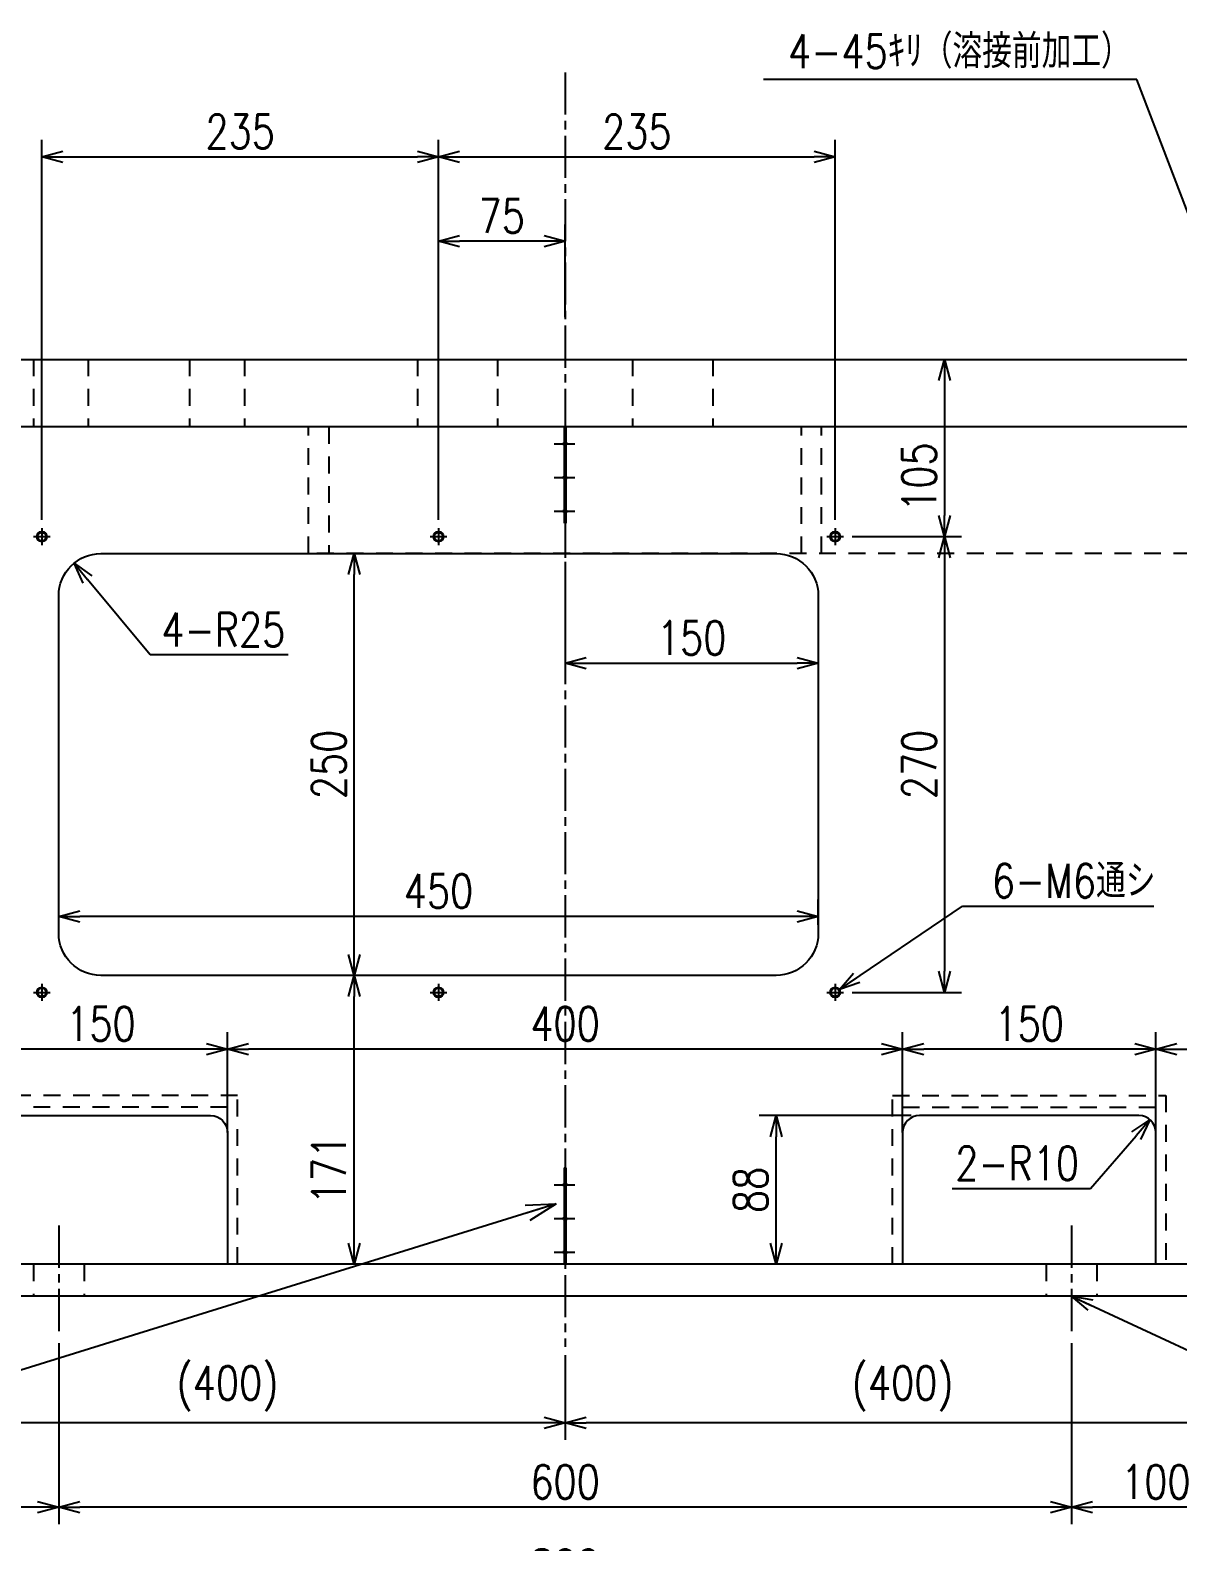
# Model space of a CAD drawing. Extents: x 0 to 4205, y 0 to 5940.
# Drawn here: x 3062 to 3741, y 503 to 1398 of the extents above; entities that cross this region are included whole.
import ezdxf

# ---------------------------------------------------------------- set-up
doc = ezdxf.new("R2010")
doc.units = 0
doc.header["$LTSCALE"] = 5
doc.linetypes.add('GEN3A', pattern=[3.5, 2, -1.5])
doc.linetypes.add('GEN7A', pattern=[7.5, 5, -0.75, 1, -0.75])
doc.layers.get('0').update_dxf_attribs({"linetype": 'CONTINUOUS'})
doc.layers.get('DEFPOINTS').update_dxf_attribs({"linetype": 'CONTINUOUS'})
for name, color, linetype in [('2', 5, 'CONTINUOUS'), ('3A', 6, 'GEN3A'), ('4', 3, 'CONTINUOUS'), ('5', 3, 'CONTINUOUS'), ('7A', 4, 'GEN7A')]:
    doc.layers.add(name, color=color, linetype=linetype)
doc.styles.get("Standard").update_dxf_attribs({"font": 'romans.shx', "width": 0.8, "bigfont": 'extfont.shx'})
doc.dimstyles.new('GEN-ISO', dxfattribs={"dimscale": 5, "dimtxt": 4, "dimasz": 2.5, "dimexe": 2, "dimexo": 1, "dimgap": 1, "dimtad": 3, "dimdec": 3, "dimrnd": 0.001, "dimdsep": 46, "dimtxsty": 'Standard', "dimblk": 'OPEN30', "dimcen": 0, "dimclrt": 52, "dimadec": 0, "dimazin": 0, "dimtp": 0.1, "dimtm": 0.1, "dimtfac": 0.6, "dimtdec": 3, "dimtmove": 2, "dimatfit": 3, "dimldrblk": 'OPEN30', "dimfxl": 1, "dimarcsym": 0})
doc.dimstyles.new('GEN-ISO$4', dxfattribs={"dimscale": 5, "dimtxt": 4, "dimasz": 2.5, "dimexe": 2, "dimexo": 1, "dimgap": 1, "dimtad": 1, "dimtoh": 1, "dimdec": 3, "dimrnd": 0.001, "dimdsep": 46, "dimtxsty": 'Standard', "dimblk": 'OPEN30', "dimcen": 0, "dimclrt": 52, "dimadec": 0, "dimazin": 0, "dimtp": 0.1, "dimtm": 0.1, "dimtfac": 0.6, "dimtdec": 3, "dimtofl": 0, "dimtmove": 0, "dimatfit": 2, "dimldrblk": 'OPEN30', "dimfxl": 1, "dimarcsym": 0})
doc.dimstyles.new('GEN-ISO$7', dxfattribs={"dimscale": 7.071, "dimtxt": 4, "dimasz": 2.5, "dimexe": 2, "dimexo": 1, "dimgap": 1, "dimtad": 3, "dimdec": 3, "dimrnd": 0.001, "dimdsep": 46, "dimtxsty": 'Standard', "dimblk": 'OPEN30', "dimcen": 0, "dimclrt": 52, "dimadec": 0, "dimazin": 0, "dimtp": 0.1, "dimtm": 0.1, "dimtfac": 0.6, "dimtdec": 3, "dimtmove": 0, "dimatfit": 3, "dimldrblk": 'OPEN30', "dimfxl": 1, "dimarcsym": 0})

# ---------------------------------------------------------------- blocks, each defined once
blk = doc.blocks.new('_Open30')
at = {"color": 0, "linetype": 'ByBlock', "lineweight": -2}
for p, q in [((-1, 0.268), (0, 0)), ((0, 0), (-1, -0.268)), ((0, 0), (-1, 0))]:
    blk.add_line(p, q, dxfattribs=at)
blk = doc.blocks.new('*D5')
at = {"layer": '5', "color": 0, "lineweight": -2, "transparency": 16777216}
for p, q in [((3778.43, 821.57), (3778.43, 784.54)), ((3728.43, 750.15), (3728.43, 804.54)), ((3740.93, 794.54), (3765.93, 794.54)), ((3778.43, 794.54), (3826.83, 794.54))]:
    blk.add_line(p, q, dxfattribs=at)
at = {"layer": 'DEFPOINTS', "color": 0, "transparency": 16777216}
for p in [(3778.43, 826.57), (3728.43, 794.54), (3728.43, 745.15)]:
    blk.add_point(p, dxfattribs=at)
at = {"layer": '5', "color": 0, "lineweight": -2, "transparency": 16777216, "xscale": 12.5, "yscale": 12.5, "zscale": 12.5, "rotation": 180}
blk.add_blockref('_Open30', (3728.43, 794.54), dxfattribs=at)
at = {"layer": '5', "color": 0, "lineweight": -2, "transparency": 16777216, "xscale": 12.5, "yscale": 12.5, "zscale": 12.5}
blk.add_blockref('_Open30', (3778.43, 794.54), dxfattribs=at)
at = {"layer": '5', "color": 52, "transparency": 16777216, "insert": (3808.88, 809.54), "char_height": 20, "attachment_point": 5}
blk.add_mtext('50', dxfattribs=at)
blk = doc.blocks.new('*D6')
at = {"layer": '5', "color": 0, "lineweight": -2, "transparency": 16777216}
for p, q in [((3578.43, 750.15), (3578.43, 804.54)), ((3715.93, 794.54), (3590.93, 794.54))]:
    blk.add_line(p, q, dxfattribs=at)
at = {"layer": 'DEFPOINTS', "color": 0, "transparency": 16777216}
for p in [(3578.43, 794.54), (3578.43, 745.15), (3728.43, 745.15)]:
    blk.add_point(p, dxfattribs=at)
at = {"layer": '5', "color": 0, "lineweight": -2, "transparency": 16777216, "xscale": 12.5, "yscale": 12.5, "zscale": 12.5, "rotation": 180}
blk.add_blockref('_Open30', (3578.43, 794.54), dxfattribs=at)
at = {"layer": '5', "color": 0, "lineweight": -2, "transparency": 16777216, "xscale": 12.5, "yscale": 12.5, "zscale": 12.5}
blk.add_blockref('_Open30', (3728.43, 794.54), dxfattribs=at)
at = {"layer": '5', "color": 52, "transparency": 16777216, "insert": (3653.43, 809.54), "char_height": 20, "attachment_point": 5}
blk.add_mtext('150', dxfattribs=at)
blk = doc.blocks.new('*D7')
at = {"layer": '5', "color": 0, "lineweight": -2, "transparency": 16777216}
for p, q in [((3178.43, 750.15), (3178.43, 804.54)), ((3565.93, 794.54), (3190.93, 794.54))]:
    blk.add_line(p, q, dxfattribs=at)
at = {"layer": 'DEFPOINTS', "color": 0, "transparency": 16777216}
for p in [(3178.43, 794.54), (3178.43, 745.15), (3578.43, 745.15)]:
    blk.add_point(p, dxfattribs=at)
at = {"layer": '5', "color": 0, "lineweight": -2, "transparency": 16777216, "xscale": 12.5, "yscale": 12.5, "zscale": 12.5, "rotation": 180}
blk.add_blockref('_Open30', (3178.43, 794.54), dxfattribs=at)
at = {"layer": '5', "color": 0, "lineweight": -2, "transparency": 16777216, "xscale": 12.5, "yscale": 12.5, "zscale": 12.5}
blk.add_blockref('_Open30', (3578.43, 794.54), dxfattribs=at)
at = {"layer": '5', "color": 52, "transparency": 16777216, "insert": (3378.43, 809.54), "char_height": 20, "attachment_point": 5}
blk.add_mtext('400', dxfattribs=at)
blk = doc.blocks.new('*D8')
at = {"layer": '5', "color": 0, "lineweight": -2, "transparency": 16777216}
for p, q in [((3028.43, 750.15), (3028.43, 804.54)), ((3165.93, 794.54), (3040.93, 794.54))]:
    blk.add_line(p, q, dxfattribs=at)
at = {"layer": 'DEFPOINTS', "color": 0, "transparency": 16777216}
for p in [(3028.43, 794.54), (3028.43, 745.15), (3178.43, 745.15)]:
    blk.add_point(p, dxfattribs=at)
at = {"layer": '5', "color": 0, "lineweight": -2, "transparency": 16777216, "xscale": 12.5, "yscale": 12.5, "zscale": 12.5, "rotation": 180}
blk.add_blockref('_Open30', (3028.43, 794.54), dxfattribs=at)
at = {"layer": '5', "color": 0, "lineweight": -2, "transparency": 16777216, "xscale": 12.5, "yscale": 12.5, "zscale": 12.5}
blk.add_blockref('_Open30', (3178.43, 794.54), dxfattribs=at)
at = {"layer": '5', "color": 52, "transparency": 16777216, "insert": (3103.43, 809.54), "char_height": 20, "attachment_point": 5}
blk.add_mtext('150', dxfattribs=at)
blk = doc.blocks.new('*D10')
at = {"layer": '5', "color": 0, "lineweight": -2, "transparency": 16777216}
for p, q in [((3583.43, 755.15), (3493.43, 755.15)), ((3503.43, 679.65), (3503.43, 742.65)), ((3573.43, 667.15), (3493.43, 667.15))]:
    blk.add_line(p, q, dxfattribs=at)
at = {"layer": 'DEFPOINTS', "color": 0, "transparency": 16777216}
for p in [(3503.43, 755.15), (3588.43, 755.15), (3578.43, 667.15)]:
    blk.add_point(p, dxfattribs=at)
at = {"layer": '5', "color": 0, "lineweight": -2, "transparency": 16777216, "xscale": 12.5, "yscale": 12.5, "zscale": 12.5}
for p, rotation in [((3503.43, 755.15), 90), ((3503.43, 667.15), 270)]:
    blk.add_blockref('_Open30', p, dxfattribs=dict(at, rotation=rotation))
at = {"layer": '5', "color": 52, "transparency": 16777216, "insert": (3488.43, 711.15), "char_height": 20, "attachment_point": 5, "rotation": 90}
blk.add_mtext('88', dxfattribs=at)
blk = doc.blocks.new('*D11')
at = {"layer": '5', "color": 0, "lineweight": -2, "transparency": 16777216}
for p, q in [((3689.74, 711.91), (3716.79, 743.26)), ((3607.78, 711.91), (3689.74, 711.91))]:
    blk.add_line(p, q, dxfattribs=at)
at = {"layer": 'DEFPOINTS', "color": 0, "transparency": 16777216}
for p in [(3724.96, 752.72), (3718.43, 745.15)]:
    blk.add_point(p, dxfattribs=at)
at = {"layer": '5', "color": 0, "lineweight": -2, "transparency": 16777216, "xscale": 12.5, "yscale": 12.5, "zscale": 12.5, "rotation": 49.2053021462425}
blk.add_blockref('_Open30', (3724.96, 752.72), dxfattribs=at)
at = {"layer": '5', "color": 52, "transparency": 16777216, "insert": (3646.26, 726.91), "char_height": 20, "attachment_point": 5}
blk.add_mtext('2-R10', dxfattribs=at)
blk = doc.blocks.new('*D12')
at = {"layer": '5', "color": 0, "lineweight": -2, "transparency": 16777216}
for p, q in [((3778.43, 643.15), (3778.43, 563.15)), ((3378.43, 613.15), (3378.43, 563.15)), ((3765.93, 573.15), (3390.93, 573.15))]:
    blk.add_line(p, q, dxfattribs=at)
at = {"layer": 'DEFPOINTS', "color": 0, "transparency": 16777216}
for p in [(3778.43, 648.15), (3378.43, 618.15), (3378.43, 573.15)]:
    blk.add_point(p, dxfattribs=at)
at = {"layer": '5', "color": 0, "lineweight": -2, "transparency": 16777216, "xscale": 12.5, "yscale": 12.5, "zscale": 12.5, "rotation": 180}
blk.add_blockref('_Open30', (3378.43, 573.15), dxfattribs=at)
at = {"layer": '5', "color": 0, "lineweight": -2, "transparency": 16777216, "xscale": 12.5, "yscale": 12.5, "zscale": 12.5}
blk.add_blockref('_Open30', (3778.43, 573.15), dxfattribs=at)
at = {"layer": '5', "color": 52, "transparency": 16777216, "insert": (3578.43, 593.39), "char_height": 20, "attachment_point": 5}
blk.add_mtext('(400)', dxfattribs=at)
blk = doc.blocks.new('*D13')
at = {"layer": '5', "color": 0, "lineweight": -2, "transparency": 16777216}
for p, q in [((2978.43, 643.15), (2978.43, 563.15)), ((3378.43, 613.15), (3378.43, 563.15)), ((3365.93, 573.15), (2990.93, 573.15))]:
    blk.add_line(p, q, dxfattribs=at)
at = {"layer": 'DEFPOINTS', "color": 0, "transparency": 16777216}
for p in [(2978.43, 648.15), (3378.43, 618.15), (2978.43, 573.15)]:
    blk.add_point(p, dxfattribs=at)
at = {"layer": '5', "color": 0, "lineweight": -2, "transparency": 16777216, "xscale": 12.5, "yscale": 12.5, "zscale": 12.5, "rotation": 180}
blk.add_blockref('_Open30', (2978.43, 573.15), dxfattribs=at)
at = {"layer": '5', "color": 0, "lineweight": -2, "transparency": 16777216, "xscale": 12.5, "yscale": 12.5, "zscale": 12.5}
blk.add_blockref('_Open30', (3378.43, 573.15), dxfattribs=at)
at = {"layer": '5', "color": 52, "transparency": 16777216, "insert": (3178.43, 593.39), "char_height": 20, "attachment_point": 5}
blk.add_mtext('(400)', dxfattribs=at)
blk = doc.blocks.new('*D14')
at = {"layer": '5', "color": 0, "lineweight": -2, "transparency": 16777216}
for p, q in [((3778.43, 643.15), (3778.43, 513.15)), ((3678.43, 620.39), (3678.43, 513.15)), ((3765.93, 523.15), (3690.93, 523.15))]:
    blk.add_line(p, q, dxfattribs=at)
at = {"layer": 'DEFPOINTS', "color": 0, "transparency": 16777216}
for p in [(3778.43, 648.15), (3678.43, 625.39), (3678.43, 523.15)]:
    blk.add_point(p, dxfattribs=at)
at = {"layer": '5', "color": 0, "lineweight": -2, "transparency": 16777216, "xscale": 12.5, "yscale": 12.5, "zscale": 12.5, "rotation": 180}
blk.add_blockref('_Open30', (3678.43, 523.15), dxfattribs=at)
at = {"layer": '5', "color": 0, "lineweight": -2, "transparency": 16777216, "xscale": 12.5, "yscale": 12.5, "zscale": 12.5}
blk.add_blockref('_Open30', (3778.43, 523.15), dxfattribs=at)
at = {"layer": '5', "color": 52, "transparency": 16777216, "insert": (3728.43, 538.15), "char_height": 20, "attachment_point": 5}
blk.add_mtext('100', dxfattribs=at)
blk = doc.blocks.new('*D15')
at = {"layer": '5', "color": 0, "lineweight": -2, "transparency": 16777216}
for p, q in [((3078.43, 620.39), (3078.43, 513.15)), ((3665.93, 523.15), (3090.93, 523.15))]:
    blk.add_line(p, q, dxfattribs=at)
at = {"layer": 'DEFPOINTS', "color": 0, "transparency": 16777216}
for p in [(3078.43, 625.39), (3678.43, 625.39), (3078.43, 523.15)]:
    blk.add_point(p, dxfattribs=at)
at = {"layer": '5', "color": 0, "lineweight": -2, "transparency": 16777216, "xscale": 12.5, "yscale": 12.5, "zscale": 12.5, "rotation": 180}
blk.add_blockref('_Open30', (3078.43, 523.15), dxfattribs=at)
at = {"layer": '5', "color": 0, "lineweight": -2, "transparency": 16777216, "xscale": 12.5, "yscale": 12.5, "zscale": 12.5}
blk.add_blockref('_Open30', (3678.43, 523.15), dxfattribs=at)
at = {"layer": '5', "color": 52, "transparency": 16777216, "insert": (3378.43, 538.15), "char_height": 20, "attachment_point": 5}
blk.add_mtext('600', dxfattribs=at)
blk = doc.blocks.new('*D16')
at = {"layer": '5', "color": 0, "lineweight": -2, "transparency": 16777216}
for p, q in [((2978.43, 643.15), (2978.43, 513.15)), ((3065.93, 523.15), (2990.93, 523.15))]:
    blk.add_line(p, q, dxfattribs=at)
at = {"layer": 'DEFPOINTS', "color": 0, "transparency": 16777216}
for p in [(2978.43, 648.15), (3078.43, 625.39), (2978.43, 523.15)]:
    blk.add_point(p, dxfattribs=at)
at = {"layer": '5', "color": 0, "lineweight": -2, "transparency": 16777216, "xscale": 12.5, "yscale": 12.5, "zscale": 12.5, "rotation": 180}
blk.add_blockref('_Open30', (2978.43, 523.15), dxfattribs=at)
at = {"layer": '5', "color": 0, "lineweight": -2, "transparency": 16777216, "xscale": 12.5, "yscale": 12.5, "zscale": 12.5}
blk.add_blockref('_Open30', (3078.43, 523.15), dxfattribs=at)
at = {"layer": '5', "color": 52, "transparency": 16777216, "insert": (3028.43, 538.15), "char_height": 20, "attachment_point": 5}
blk.add_mtext('100', dxfattribs=at)
blk = doc.blocks.new('*D17')
at = {"layer": '5', "color": 0, "lineweight": -2, "transparency": 16777216}
for p, q in [((2978.43, 643.15), (2978.43, 463.15)), ((3778.43, 643.15), (3778.43, 463.15)), ((3765.93, 473.15), (2990.93, 473.15))]:
    blk.add_line(p, q, dxfattribs=at)
at = {"layer": 'DEFPOINTS', "color": 0, "transparency": 16777216}
for p in [(2978.43, 648.15), (3778.43, 648.15), (2978.43, 473.15)]:
    blk.add_point(p, dxfattribs=at)
at = {"layer": '5', "color": 0, "lineweight": -2, "transparency": 16777216, "xscale": 12.5, "yscale": 12.5, "zscale": 12.5, "rotation": 180}
blk.add_blockref('_Open30', (2978.43, 473.15), dxfattribs=at)
at = {"layer": '5', "color": 0, "lineweight": -2, "transparency": 16777216, "xscale": 12.5, "yscale": 12.5, "zscale": 12.5}
blk.add_blockref('_Open30', (3778.43, 473.15), dxfattribs=at)
at = {"layer": '5', "color": 52, "transparency": 16777216, "insert": (3378.43, 488.15), "char_height": 20, "attachment_point": 5}
blk.add_mtext('800', dxfattribs=at)
blk = doc.blocks.new('*D18')
at = {"layer": '5', "color": 0, "lineweight": -2, "transparency": 16777216}
for p, q in [((3373.43, 838.15), (3243.43, 838.15)), ((3253.43, 679.65), (3253.43, 825.65)), ((3373.43, 667.15), (3243.43, 667.15))]:
    blk.add_line(p, q, dxfattribs=at)
at = {"layer": 'DEFPOINTS', "color": 0, "transparency": 16777216}
for p in [(3253.43, 838.15), (3378.43, 838.15), (3378.43, 667.15)]:
    blk.add_point(p, dxfattribs=at)
at = {"layer": '5', "color": 0, "lineweight": -2, "transparency": 16777216, "xscale": 12.5, "yscale": 12.5, "zscale": 12.5}
for p, rotation in [((3253.43, 838.15), 90), ((3253.43, 667.15), 270)]:
    blk.add_blockref('_Open30', p, dxfattribs=dict(at, rotation=rotation))
at = {"layer": '5', "color": 52, "transparency": 16777216, "insert": (3238.43, 723.15), "char_height": 20, "attachment_point": 5, "rotation": 90}
blk.add_mtext('171', dxfattribs=at)
blk = doc.blocks.new('*D19')
at = {"layer": '5', "color": 0, "lineweight": -2, "transparency": 16777216}
for p, q in [((3108.43, 1088.15), (3263.43, 1088.15)), ((3253.43, 850.65), (3253.43, 1075.65))]:
    blk.add_line(p, q, dxfattribs=at)
at = {"layer": 'DEFPOINTS', "color": 0, "transparency": 16777216}
for p in [(3103.43, 1088.15), (3253.43, 1088.15), (3378.43, 838.15)]:
    blk.add_point(p, dxfattribs=at)
at = {"layer": '5', "color": 0, "lineweight": -2, "transparency": 16777216, "xscale": 12.5, "yscale": 12.5, "zscale": 12.5}
for p, rotation in [((3253.43, 1088.15), 90), ((3253.43, 838.15), 270)]:
    blk.add_blockref('_Open30', p, dxfattribs=dict(at, rotation=rotation))
at = {"layer": '5', "color": 52, "transparency": 16777216, "insert": (3238.43, 963.15), "char_height": 20, "attachment_point": 5, "rotation": 90}
blk.add_mtext('250', dxfattribs=at)
blk = doc.blocks.new('*D20')
at = {"layer": '5', "color": 0, "lineweight": -2, "transparency": 16777216}
for p, q in [((3303.43, 1108.15), (3303.43, 1283.15)), ((3378.43, 1228.15), (3378.43, 1283.15)), ((3365.93, 1273.15), (3315.93, 1273.15))]:
    blk.add_line(p, q, dxfattribs=at)
at = {"layer": 'DEFPOINTS', "color": 0, "transparency": 16777216}
for p in [(3303.43, 1273.15), (3378.43, 1223.15), (3303.43, 1103.15)]:
    blk.add_point(p, dxfattribs=at)
at = {"layer": '5', "color": 0, "lineweight": -2, "transparency": 16777216, "xscale": 12.5, "yscale": 12.5, "zscale": 12.5, "rotation": 180}
blk.add_blockref('_Open30', (3303.43, 1273.15), dxfattribs=at)
at = {"layer": '5', "color": 0, "lineweight": -2, "transparency": 16777216, "xscale": 12.5, "yscale": 12.5, "zscale": 12.5}
blk.add_blockref('_Open30', (3378.43, 1273.15), dxfattribs=at)
at = {"layer": '5', "color": 52, "transparency": 16777216, "insert": (3340.93, 1288.15), "char_height": 20, "attachment_point": 5}
blk.add_mtext('75', dxfattribs=at)
blk = doc.blocks.new('*D21')
at = {"layer": '5', "color": 0, "lineweight": -2, "transparency": 16777216}
for p, q in [((3068.43, 1108.15), (3068.43, 1333.15)), ((3303.43, 1108.15), (3303.43, 1333.15)), ((3080.93, 1323.15), (3290.93, 1323.15))]:
    blk.add_line(p, q, dxfattribs=at)
at = {"layer": 'DEFPOINTS', "color": 0, "transparency": 16777216}
for p in [(3303.43, 1323.15), (3068.43, 1103.15), (3303.43, 1103.15)]:
    blk.add_point(p, dxfattribs=at)
at = {"layer": '5', "color": 0, "lineweight": -2, "transparency": 16777216, "xscale": 12.5, "yscale": 12.5, "zscale": 12.5, "rotation": 180}
blk.add_blockref('_Open30', (3068.43, 1323.15), dxfattribs=at)
at = {"layer": '5', "color": 0, "lineweight": -2, "transparency": 16777216, "xscale": 12.5, "yscale": 12.5, "zscale": 12.5}
blk.add_blockref('_Open30', (3303.43, 1323.15), dxfattribs=at)
at = {"layer": '5', "color": 52, "transparency": 16777216, "insert": (3185.93, 1338.15), "char_height": 20, "attachment_point": 5}
blk.add_mtext('235', dxfattribs=at)
blk = doc.blocks.new('*D22')
at = {"layer": '5', "color": 0, "lineweight": -2, "transparency": 16777216}
for p, q in [((3538.43, 1108.15), (3538.43, 1333.15)), ((3315.93, 1323.15), (3525.93, 1323.15))]:
    blk.add_line(p, q, dxfattribs=at)
at = {"layer": 'DEFPOINTS', "color": 0, "transparency": 16777216}
for p in [(3538.43, 1323.15), (3303.43, 1103.15), (3538.43, 1103.15)]:
    blk.add_point(p, dxfattribs=at)
at = {"layer": '5', "color": 0, "lineweight": -2, "transparency": 16777216, "xscale": 12.5, "yscale": 12.5, "zscale": 12.5, "rotation": 180}
blk.add_blockref('_Open30', (3303.43, 1323.15), dxfattribs=at)
at = {"layer": '5', "color": 0, "lineweight": -2, "transparency": 16777216, "xscale": 12.5, "yscale": 12.5, "zscale": 12.5}
blk.add_blockref('_Open30', (3538.43, 1323.15), dxfattribs=at)
at = {"layer": '5', "color": 52, "transparency": 16777216, "insert": (3420.93, 1338.15), "char_height": 20, "attachment_point": 5}
blk.add_mtext('235', dxfattribs=at)
blk = doc.blocks.new('*D23')
at = {"layer": '5', "color": 0, "lineweight": -2, "transparency": 16777216}
for p, q in [((3378.43, 1083.15), (3378.43, 1013.15)), ((3528.43, 1058.15), (3528.43, 1013.15)), ((3390.93, 1023.15), (3515.93, 1023.15))]:
    blk.add_line(p, q, dxfattribs=at)
at = {"layer": 'DEFPOINTS', "color": 0, "transparency": 16777216}
for p in [(3378.43, 1088.15), (3528.43, 1063.15), (3528.43, 1023.15)]:
    blk.add_point(p, dxfattribs=at)
at = {"layer": '5', "color": 0, "lineweight": -2, "transparency": 16777216, "xscale": 12.5, "yscale": 12.5, "zscale": 12.5, "rotation": 180}
blk.add_blockref('_Open30', (3378.43, 1023.15), dxfattribs=at)
at = {"layer": '5', "color": 0, "lineweight": -2, "transparency": 16777216, "xscale": 12.5, "yscale": 12.5, "zscale": 12.5}
blk.add_blockref('_Open30', (3528.43, 1023.15), dxfattribs=at)
at = {"layer": '5', "color": 52, "transparency": 16777216, "insert": (3453.43, 1038.15), "char_height": 20, "attachment_point": 5}
blk.add_mtext('150', dxfattribs=at)
blk = doc.blocks.new('*D24')
at = {"layer": '5', "color": 0, "lineweight": -2, "transparency": 16777216}
for p, q in [((3078.43, 868.15), (3078.43, 883.15)), ((3528.43, 868.15), (3528.43, 883.15)), ((3515.93, 873.15), (3090.93, 873.15))]:
    blk.add_line(p, q, dxfattribs=at)
at = {"layer": 'DEFPOINTS', "color": 0, "transparency": 16777216}
for p in [(3078.43, 873.15), (3078.43, 863.15), (3528.43, 863.15)]:
    blk.add_point(p, dxfattribs=at)
at = {"layer": '5', "color": 0, "lineweight": -2, "transparency": 16777216, "xscale": 12.5, "yscale": 12.5, "zscale": 12.5, "rotation": 180}
blk.add_blockref('_Open30', (3078.43, 873.15), dxfattribs=at)
at = {"layer": '5', "color": 0, "lineweight": -2, "transparency": 16777216, "xscale": 12.5, "yscale": 12.5, "zscale": 12.5}
blk.add_blockref('_Open30', (3528.43, 873.15), dxfattribs=at)
at = {"layer": '5', "color": 52, "transparency": 16777216, "insert": (3303.43, 888.15), "char_height": 20, "attachment_point": 5}
blk.add_mtext('450', dxfattribs=at)
blk = doc.blocks.new('*D25')
at = {"layer": '5', "color": 0, "lineweight": -2, "transparency": 16777216}
for p, q in [((3132.5, 1028.07), (3095.45, 1072.77)), ((3214.45, 1028.07), (3132.5, 1028.07))]:
    blk.add_line(p, q, dxfattribs=at)
at = {"layer": 'DEFPOINTS', "color": 0, "transparency": 16777216}
for p in [(3087.47, 1082.4), (3103.43, 1063.15)]:
    blk.add_point(p, dxfattribs=at)
at = {"layer": '5', "color": 0, "lineweight": -2, "transparency": 16777216, "xscale": 12.5, "yscale": 12.5, "zscale": 12.5, "rotation": 129.6494540280609}
blk.add_blockref('_Open30', (3087.47, 1082.4), dxfattribs=at)
at = {"layer": '5', "color": 52, "transparency": 16777216, "insert": (3175.98, 1043.07), "char_height": 20, "attachment_point": 5}
blk.add_mtext('4-R25', dxfattribs=at)
blk = doc.blocks.new('*D26')
at = {"layer": '5', "color": 0, "lineweight": -2, "transparency": 16777216}
for p, q in [((3543.43, 1203.15), (3613.22, 1203.15)), ((3603.22, 1190.65), (3603.22, 1110.65)), ((3548.43, 1098.15), (3613.22, 1098.15))]:
    blk.add_line(p, q, dxfattribs=at)
at = {"layer": 'DEFPOINTS', "color": 0, "transparency": 16777216}
for p in [(3538.43, 1203.15), (3543.43, 1098.15), (3603.22, 1098.15)]:
    blk.add_point(p, dxfattribs=at)
at = {"layer": '5', "color": 0, "lineweight": -2, "transparency": 16777216, "xscale": 12.5, "yscale": 12.5, "zscale": 12.5}
for p, rotation in [((3603.22, 1203.15), 90), ((3603.22, 1098.15), 270)]:
    blk.add_blockref('_Open30', p, dxfattribs=dict(at, rotation=rotation))
at = {"layer": '5', "color": 52, "transparency": 16777216, "insert": (3588.22, 1133.39), "char_height": 20, "attachment_point": 5, "rotation": 90}
blk.add_mtext('105', dxfattribs=at)
blk = doc.blocks.new('*D27')
at = {"layer": '5', "color": 0, "lineweight": -2, "transparency": 16777216}
for p, q in [((3603.22, 1085.65), (3603.22, 840.65)), ((3548.43, 828.15), (3613.22, 828.15))]:
    blk.add_line(p, q, dxfattribs=at)
at = {"layer": 'DEFPOINTS', "color": 0, "transparency": 16777216}
for p in [(3543.43, 1098.15), (3543.43, 828.15), (3603.22, 828.15)]:
    blk.add_point(p, dxfattribs=at)
at = {"layer": '5', "color": 0, "lineweight": -2, "transparency": 16777216, "xscale": 12.5, "yscale": 12.5, "zscale": 12.5}
for p, rotation in [((3603.22, 1098.15), 90), ((3603.22, 828.15), 270)]:
    blk.add_blockref('_Open30', p, dxfattribs=dict(at, rotation=rotation))
at = {"layer": '5', "color": 52, "transparency": 16777216, "insert": (3588.22, 963.15), "char_height": 20, "attachment_point": 5, "rotation": 90}
blk.add_mtext('270', dxfattribs=at)

msp = doc.modelspace()

# ---------------------------------------------------------------- hatches: boundary and pattern name
at = {"layer": '2'}
h = msp.add_hatch(color=256, dxfattribs=at)
h.dxf.hatch_style = 1
h.paths.add_polyline_path([(3378.4254, 1163.1495), (3377.9254, 1163.1495), (3377.9254, 1153.1495), (3378.4254, 1153.1495)])
h.paths.add_polyline_path([(3378.9254, 1163.1495), (3378.4254, 1163.1495), (3378.4254, 1153.1495), (3378.9254, 1153.1495)])
h.paths.add_polyline_path([(3378.9254, 1153.1495), (3378.4254, 1153.1495), (3378.4254, 1133.1495), (3378.9254, 1133.1495)])
h.paths.add_polyline_path([(3378.4254, 1153.1495), (3377.9254, 1153.1495), (3377.9254, 1133.1495), (3378.4254, 1133.1495)])
h.paths.add_polyline_path([(3378.9254, 1133.1495), (3378.4254, 1133.1495), (3378.4254, 1113.1495), (3378.9254, 1113.1495)])
h.paths.add_polyline_path([(3378.4254, 1133.1495), (3377.9254, 1133.1495), (3377.9254, 1113.1495), (3378.4254, 1113.1495)])
h.paths.add_polyline_path([(3378.9254, 1113.1495), (3378.4254, 1113.1495), (3378.4254, 1106.1495), (3378.9254, 1106.1495)])
h.paths.add_polyline_path([(3378.4254, 1113.1495), (3377.9254, 1113.1495), (3377.9254, 1106.1495), (3378.4254, 1106.1495)])
h = msp.add_hatch(color=256, dxfattribs=at)
h.dxf.hatch_style = 1
h.paths.add_polyline_path([(3378.4254, 724.1495), (3377.9254, 724.1495), (3377.9254, 714.1495), (3378.4254, 714.1495)])
h.paths.add_polyline_path([(3378.9254, 724.1495), (3378.4254, 724.1495), (3378.4254, 714.1495), (3378.9254, 714.1495)])
h.paths.add_polyline_path([(3378.9254, 714.1495), (3378.4254, 714.1495), (3378.4254, 694.1495), (3378.9254, 694.1495)])
h.paths.add_polyline_path([(3378.4254, 714.1495), (3377.9254, 714.1495), (3377.9254, 694.1495), (3378.4254, 694.1495)])
h.paths.add_polyline_path([(3378.9254, 694.1495), (3378.4254, 694.1495), (3378.4254, 674.1495), (3378.9254, 674.1495)])
h.paths.add_polyline_path([(3378.4254, 694.1495), (3377.9254, 694.1495), (3377.9254, 674.1495), (3378.4254, 674.1495)])
h.paths.add_polyline_path([(3378.9254, 674.1495), (3378.4254, 674.1495), (3378.4254, 667.1495), (3378.9254, 667.1495)])
h.paths.add_polyline_path([(3378.4254, 674.1495), (3377.9254, 674.1495), (3377.9254, 667.1495), (3378.4254, 667.1495)])

# ---------------------------------------------------------------- linework, layer by layer
for p, q in [((2978.4254, 1203.1495), (3778.4254, 1203.1495)), ((3778.4254, 1163.1495), (2978.4254, 1163.1495)), ((3377.9254, 1163.1495), (3377.9254, 1106.1495)), ((3377.9254, 1163.1495), (3378.9254, 1163.1495)), ((3378.9254, 1163.1495), (3378.9254, 1106.1495)), ((3377.9254, 724.1495), (3377.9254, 667.1495)), ((3377.9254, 724.1495), (3378.9254, 724.1495)), ((3378.9254, 724.1495), (3378.9254, 667.1495)), ((3778.4254, 667.1495), (2978.4254, 667.1495)), ((3778.4254, 648.1495), (2978.4254, 648.1495))]:
    msp.add_line(p, q, dxfattribs=at)
msp.add_lwpolyline([(3503.4254, 838.1495), (3103.4254, 838.1495, -0.41421356), (3078.4254, 863.1495), (3078.4254, 1063.1495, -0.41421356), (3103.4254, 1088.1495), (3503.4254, 1088.1495, -0.41421356), (3528.4254, 1063.1495), (3528.4254, 863.1495, -0.41421356)], format="xyb", close=True, dxfattribs=at)
for points in [[(3028.4254, 667.1495), (3028.4254, 745.1495, -0.41421356), (3038.4254, 755.1495), (3168.4254, 755.1495, -0.41421356), (3178.4254, 745.1495), (3178.4254, 667.1495)], [(3728.4254, 667.1495), (3728.4254, 745.1495, 0.41421356), (3718.4254, 755.1495), (3588.4254, 755.1495, 0.41421356), (3578.4254, 745.1495), (3578.4254, 667.1495)]]:
    msp.add_lwpolyline(points, format="xyb", dxfattribs=at)
for centre, radius in [((3378.4254, 1153.1495), 1), ((3378.4254, 1133.1495), 1), ((3378.4254, 1113.1495), 1), ((3068.4254, 1098.1495), 2.5), ((3303.4254, 1098.1495), 2.5), ((3538.4254, 1098.1495), 2.5), ((3068.4254, 828.1495), 2.5), ((3303.4254, 828.1495), 2.5), ((3538.4254, 828.1495), 2.5), ((3378.4254, 714.1495), 1), ((3378.4254, 694.1495), 1), ((3378.4254, 674.1495), 1)]:
    msp.add_circle(centre, radius, dxfattribs=at)
at = {"layer": '3A'}
for p, q in [((3063.4254, 1203.1495), (3063.4254, 1163.1495)), ((3095.9254, 1203.1495), (3095.9254, 1163.1495)), ((3155.9254, 1203.1495), (3155.9254, 1163.1495)), ((3188.4254, 1203.1495), (3188.4254, 1163.1495)), ((3290.9254, 1203.1495), (3290.9254, 1163.1495)), ((3338.4254, 1203.1495), (3338.4254, 1163.1495)), ((3418.4254, 1203.1495), (3418.4254, 1163.1495)), ((3465.9254, 1203.1495), (3465.9254, 1163.1495)), ((3518.4254, 1088.1495), (3518.4254, 1163.1495)), ((3530.4254, 1088.1495), (3530.4254, 1163.1495)), ((3178.4254, 745.1495), (3178.4254, 767.1495)), ((3578.4254, 745.1495), (3578.4254, 767.1495)), ((3728.4254, 745.1495), (3728.4254, 767.1495)), ((3178.4254, 760.1495), (3028.4254, 760.1495)), ((3578.4254, 760.1495), (3728.4254, 760.1495)), ((3063.4254, 667.1495), (3063.4254, 648.1495)), ((3093.4254, 667.1495), (3093.4254, 648.1495)), ((3663.4254, 667.1495), (3663.4254, 648.1495)), ((3693.4254, 667.1495), (3693.4254, 648.1495))]:
    msp.add_line(p, q, dxfattribs=at)
for points in [[(3766.4254, 1088.1495), (3226.4254, 1088.1495), (3226.4254, 1163.1495)], [(3238.4254, 1163.1495), (3238.4254, 1088.1495)], [(3184.4254, 667.1495), (3184.4254, 767.1495), (3022.4254, 767.1495), (3022.4254, 667.1495)], [(3572.4254, 667.1495), (3572.4254, 767.1495), (3734.4254, 767.1495), (3734.4254, 667.1495)]]:
    msp.add_lwpolyline(points, dxfattribs=at)
at = {"layer": '4'}
for centre in [(3068.4254, 1098.1495), (3303.4254, 1098.1495), (3538.4254, 1098.1495), (3068.4254, 828.1495), (3303.4254, 828.1495), (3538.4254, 828.1495)]:
    msp.add_circle(centre, 3, dxfattribs=at)
at = {"layer": '7A'}
for p, q in [((3378.4254, 1373.1495), (3378.4254, 618.1495)), ((3372.0327, 1153.1495), (3384.2582, 1153.1495)), ((3372.0327, 1133.1495), (3384.2582, 1133.1495)), ((3372.0327, 1113.1495), (3384.2582, 1113.1495)), ((3068.4254, 1103.1495), (3068.4254, 1093.1495)), ((3303.4254, 1103.1495), (3303.4254, 1093.1495)), ((3538.4254, 1103.1495), (3538.4254, 1093.1495)), ((3063.4254, 1098.1495), (3073.4254, 1098.1495)), ((3298.4254, 1098.1495), (3308.4254, 1098.1495)), ((3533.4254, 1098.1495), (3543.4254, 1098.1495)), ((3068.4254, 833.1495), (3068.4254, 823.1495)), ((3303.4254, 833.1495), (3303.4254, 823.1495)), ((3538.4254, 833.1495), (3538.4254, 823.1495)), ((3063.4254, 828.1495), (3073.4254, 828.1495)), ((3298.4254, 828.1495), (3308.4254, 828.1495)), ((3533.4254, 828.1495), (3543.4254, 828.1495)), ((3372.0327, 714.1495), (3384.2582, 714.1495)), ((3078.4254, 689.9757), (3078.4254, 625.3871)), ((3372.0327, 694.1495), (3384.2582, 694.1495)), ((3678.4254, 689.9757), (3678.4254, 625.3871)), ((3372.0327, 674.1495), (3384.2582, 674.1495))]:
    msp.add_line(p, q, dxfattribs=at)

# ---------------------------------------------------------------- texts
at = {"layer": '5', "color": 52, "char_height": 20}
for s, insert, attachment_point in [('4-45ｷﾘ（溶接前加工）', (3713.557, 1385.5098), 6), ('6-M6通シ', (3631.3013, 894.2132), 4)]:
    msp.add_mtext(s, dxfattribs=dict(at, insert=insert, attachment_point=attachment_point))

# ---------------------------------------------------------------- dimensions: what is measured, and where the dimension line sits
at = {"layer": '5'}
for base, p1, p2, angle, override, picture, middle in [((3303.4254, 1323.1495), (3068.4254, 1103.1495), (3303.4254, 1103.1495), 180, {"dimtmove": 0}, '*D21', (3185.9254, 1338.1495)), ((3538.4254, 1323.1495), (3303.4254, 1103.1495), (3538.4254, 1103.1495), 180, {"dimse1": 1, "dimtmove": 1}, '*D22', (3420.9254, 1338.1495)), ((3303.4254, 1273.1495), (3378.4254, 1223.1495), (3303.4254, 1103.1495), 180, {"dimtmove": 0}, '*D20', (3340.9254, 1288.1495)), ((3603.2159, 828.1495), (3543.4254, 1098.1495), (3543.4254, 828.1495), 90, {"dimse1": 1, "dimtmove": 1}, '*D27', (3588.2159, 963.1495)), ((3253.4254, 1088.1495), (3378.4254, 838.1495), (3103.4254, 1088.1495), 90, {"dimse1": 1, "dimtmove": 1}, '*D19', (3238.4254, 963.1495)), ((3528.4254, 1023.1495), (3378.4254, 1088.1495), (3528.4254, 1063.1495), 180, {"dimtmove": 0}, '*D23', (3453.4254, 1038.1495)), ((3078.4254, 873.1495), (3528.4254, 863.1495), (3078.4254, 863.1495), 180, {"dimtmove": 0}, '*D24', (3303.4254, 888.1495)), ((3028.4254, 794.5378), (3178.4254, 745.1495), (3028.4254, 745.1495), 180, {"dimse1": 1, "dimtmove": 1}, '*D8', (3103.4254, 809.5378)), ((3178.4254, 794.5378), (3578.4254, 745.1495), (3178.4254, 745.1495), 180, {"dimse1": 1, "dimtmove": 1}, '*D7', (3378.4254, 809.5378)), ((3578.4254, 794.5378), (3728.4254, 745.1495), (3578.4254, 745.1495), 180, {"dimse1": 1, "dimtmove": 1}, '*D6', (3653.4254, 809.5378)), ((3503.4254, 755.1495), (3578.4254, 667.1495), (3588.4254, 755.1495), 90, {"dimtmove": 0}, '*D10', (3488.4254, 711.1495)), ((2978.4254, 573.1495), (3378.4254, 618.1495), (2978.4254, 648.1495), 180, {"dimpost": '(<>)', "dimtp": 0.027, "dimtm": 0, "dimtmove": 0}, '*D13', (3178.4254, 593.3876)), ((2978.4254, 523.1495), (3078.4254, 625.3871), (2978.4254, 648.1495), 180, {"dimse1": 1, "dimtmove": 1}, '*D16', (3028.4254, 538.1495)), ((2978.4254, 473.1495), (3778.4254, 648.1495), (2978.4254, 648.1495), 180, {"dimtmove": 0}, '*D17', (3378.4254, 488.1495)), ((3378.4254, 573.1495), (3778.4254, 648.1495), (3378.4254, 618.1495), 180, {"dimpost": '(<>)', "dimtp": 0.027, "dimtm": 0, "dimtmove": 0}, '*D12', (3578.4254, 593.3876)), ((3678.4254, 523.1495), (3778.4254, 648.1495), (3678.4254, 625.3871), 180, {"dimtmove": 0}, '*D14', (3728.4254, 538.1495)), ((3078.4254, 523.1495), (3678.4254, 625.3871), (3078.4254, 625.3871), 180, {"dimse1": 1, "dimtmove": 1}, '*D15', (3378.4254, 538.1495))]:
    dim = msp.add_linear_dim(base=base, p1=p1, p2=p2, angle=angle, dimstyle='GEN-ISO', override=override, dxfattribs=at)
    dim.commit()
    dim.dimension.update_dxf_attribs({"geometry": picture, "text_midpoint": middle})
for base, p1, p2, angle, picture, middle in [((3603.2159, 1098.1495), (3538.4254, 1203.1495), (3543.4254, 1098.1495), 90, '*D26', (3603.2159, 1133.3859)), ((3253.4254, 838.1495), (3378.4254, 667.1495), (3378.4254, 838.1495), 90, '*D18', (3253.4254, 723.1495)), ((3728.4254, 794.5378), (3778.4254, 826.5729), (3728.4254, 745.1495), 180, '*D5', (3808.8778, 794.5378))]:
    dim = msp.add_linear_dim(base=base, p1=p1, p2=p2, angle=angle, dimstyle='GEN-ISO', override={"dimtmove": 0}, dxfattribs=at)
    dim.commit()
    dim.dimension.update_dxf_attribs({"geometry": picture, "text_midpoint": middle, "dimtype": 160})
for center, mpoint, text, picture, middle in [((3103.4254, 1063.1495), (3087.4732, 1082.3985), '4-<>', '*D25', (3175.9753, 1028.067)), ((3718.4254, 745.1495), (3724.9589, 752.72), '2-<>', '*D11', (3646.2608, 711.9075))]:
    dim = msp.add_radius_dim(center=center, mpoint=mpoint, text=text, dimstyle='GEN-ISO$4', override={"dimatfit": 3}, dxfattribs=at)
    dim.commit()
    dim.dimension.update_dxf_attribs({"geometry": picture, "text_midpoint": middle, "dimtype": 164})

# ---------------------------------------------------------------- leaders
at = {"layer": '5', "annotation_type": 0, "has_hookline": 1}
for points, hookline_direction, text_width in [([(3804.3568, 1140.7087), (3717.2031, 1369.0061), (3704.7031, 1369.0061)], 1, 203.7333), ([(3540.9091, 829.8321), (3613.8013, 879.2132), (3626.3013, 879.2132)], 0, 96), ([(3678.4254, 648.1495), (3836.9382, 574.4653), (3849.4382, 574.4653)], 0, 201.0667)]:
    msp.add_leader(points, dimstyle='GEN-ISO', override={"dimpost": '(<>)', "dimtp": 0.027, "dimtm": 0}, dxfattribs=dict(at, hookline_direction=hookline_direction, text_width=text_width))
at = {"layer": '5'}
msp.add_leader([(3373.1074, 702.7797), (2836.9059, 536.2486), (2489.3743, 536.2486)], dimstyle='GEN-ISO$7', override={"dimgap": 1, "dimtad": 0, "dimtp": 0.027, "dimtm": 0}, dxfattribs=at)

doc.saveas('drawing.dxf')
